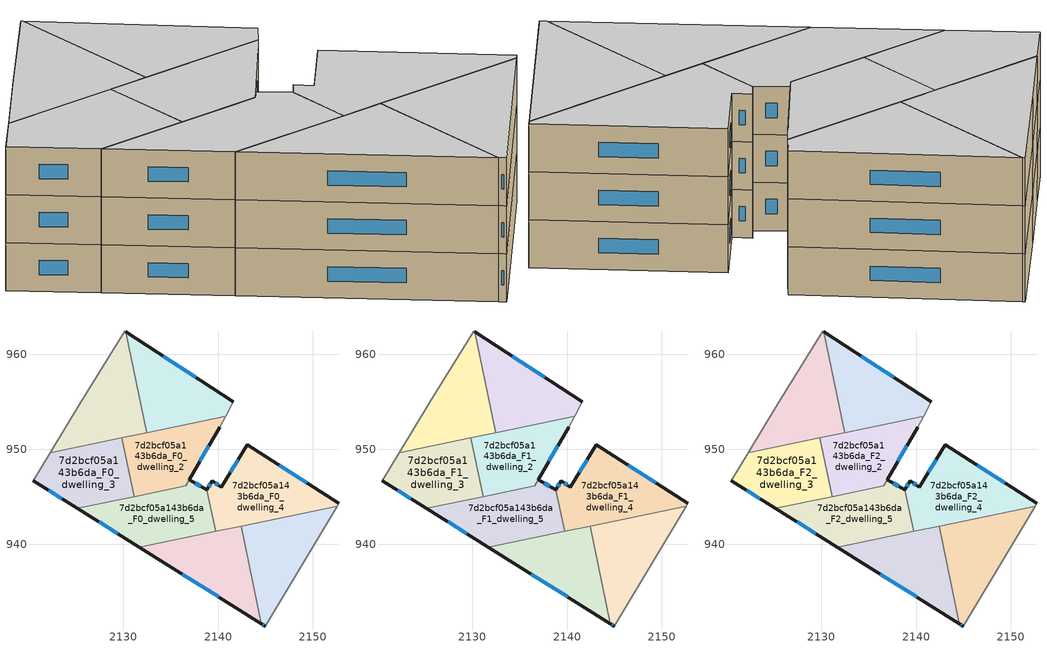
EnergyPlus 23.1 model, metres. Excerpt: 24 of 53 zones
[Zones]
7d2bcf05a143b6da_F0_dwelling_0
 floor ground (EU_floor_Construction): 2141.6,954.99 2140.79,953.5 2132.47,951.77 2130.26,962.39 z0
 wall outside (EU_wall_Construction): 2141.6,954.99 2130.26,962.39 z0:3
 wall to 7d2bcf05a143b6da_F0_dwelling_1 (EU_wall_Construction): 2130.26,962.39 2132.47,951.77 z0:3
 wall adiabatic (EU_wall_Construction): 2140.79,953.5 2141.6,954.99 z0:3
 wall to 7d2bcf05a143b6da_F0_dwelling_2 (EU_wall_Construction): 2132.47,951.77 2140.79,953.5 z0:3
 window (EU_Window_Construction): 2137.63,957.58 2134.24,959.8 z1.05:1.95
7d2bcf05a143b6da_F0_dwelling_1
 floor ground (EU_floor_Construction): 2130.26,962.39 2132.47,951.77 2122.3,949.66 2125.52,954.97 2130.15,962.47 z0
 wall adiabatic (EU_wall_Construction): 2130.26,962.39 2130.15,962.47 2125.52,954.97 2122.3,949.66 z0:3
 wall to 7d2bcf05a143b6da_F0_dwelling_3 (EU_wall_Construction): 2122.3,949.66 2129.86,951.23 z0:3
 wall to 7d2bcf05a143b6da_F0_dwelling_2 (EU_wall_Construction): 2129.86,951.23 2132.47,951.77 z0:3
7d2bcf05a143b6da_F0_dwelling_2
 floor ground (EU_floor_Construction): 2140.79,953.5 2140.17,952.35 2136.57,946.15 2131.15,945.02 2129.86,951.23 z0
 wall outside (EU_wall_Construction): 2136.94,946.78 2140.17,952.35 z0:3
 wall to 7d2bcf05a143b6da_F0_dwelling_3 (EU_wall_Construction): 2129.86,951.23 2131.15,945.02 z0:3
 wall adiabatic (EU_wall_Construction): 2140.17,952.35 2140.79,953.5 z0:3
 wall to 7d2bcf05a143b6da_F0_dwelling_5 (EU_wall_Construction): 2131.15,945.02 2136.57,946.15 / 2136.58,946.15 2136.94,946.78 z0:3
 window (EU_Window_Construction): 2138.07,948.73 2139.04,950.4 z1.05:1.95
7d2bcf05a143b6da_F0_dwelling_3
 floor ground (EU_floor_Construction): 2129.86,951.23 2131.15,945.02 2125.17,943.78 2120.51,946.7 2122.3,949.66 z0
 wall outside (EU_wall_Construction): 2120.51,946.7 2125.17,943.78 z0:3
 wall adiabatic (EU_wall_Construction): 2122.3,949.66 2120.51,946.7 z0:3
 wall to 7d2bcf05a143b6da_F0_dwelling_5 (EU_wall_Construction): 2125.17,943.78 2131.15,945.02 z0:3
 window (EU_Window_Construction): 2122.14,945.67 2123.53,944.8 z1.05:1.95
7d2bcf05a143b6da_F0_dwelling_4
 floor ground (EU_floor_Construction): 2152.74,944.31 2152.56,944.01 2139.74,941.34 2138.83,945.73 2139.38,946.69 2140.34,946 2143.06,950.5 z0
 wall outside (EU_wall_Construction): 2152.74,944.31 2143.06,950.5 2140.34,946 2139.38,946.69 2138.83,945.73 z0:3
 wall to 7d2bcf05a143b6da_F0_dwelling_5 (EU_wall_Construction): 2138.83,945.73 2139.74,941.34 z0:3
 wall adiabatic (EU_wall_Construction): 2152.56,944.01 2152.74,944.31 z0:3
 wall to 7d2bcf05a143b6da_F0_dwelling_6 (EU_wall_Construction): 2142.44,941.9 2152.56,944.01 z0:3
 wall to 7d2bcf05a143b6da_F0_dwelling_7 (EU_wall_Construction): 2139.74,941.34 2142.44,941.9 z0:3
 window (EU_Window_Construction): 2139.19,946.35 2139.02,946.06 / 2140,946.24 2139.72,946.45 / 2142.11,948.92 2141.3,947.58 / 2149.35,946.48 2146.46,948.33 z1.05:1.95
7d2bcf05a143b6da_F0_dwelling_5
 floor ground (EU_floor_Construction): 2138.83,945.73 2139.74,941.34 2131.71,939.68 2125.17,943.78 2136.58,946.15 2136.94,946.78 z0
 wall outside (EU_wall_Construction): 2138.83,945.73 2136.94,946.78 / 2125.17,943.78 2131.71,939.68 z0:3
 wall to 7d2bcf05a143b6da_F0_dwelling_7 (EU_wall_Construction): 2131.71,939.68 2139.74,941.34 z0:3
 window (EU_Window_Construction): 2138.17,946.1 2137.61,946.41 / 2127.46,942.34 2129.42,941.11 z1.05:1.95
7d2bcf05a143b6da_F0_dwelling_6
 floor ground (EU_floor_Construction): 2152.56,944.01 2144.95,931.38 2144.58,931.61 2142.44,941.91 z0
 wall outside (EU_wall_Construction): 2144.58,931.61 2144.95,931.38 z0:3
 wall adiabatic (EU_wall_Construction): 2144.95,931.38 2152.56,944.01 z0:3
 wall to 7d2bcf05a143b6da_F0_dwelling_7 (EU_wall_Construction): 2142.44,941.91 2144.58,931.61 z0:3
 window (EU_Window_Construction): 2144.71,931.53 2144.82,931.46 z1.05:1.95
7d2bcf05a143b6da_F0_dwelling_7
 floor ground (EU_floor_Construction): 2142.44,941.91 2144.58,931.61 2131.71,939.68 z0
 wall outside (EU_wall_Construction): 2131.71,939.68 2144.58,931.61 z0:3
 window (EU_Window_Construction): 2136.22,936.85 2140.07,934.44 z1.05:1.95
7d2bcf05a143b6da_F1_dwelling_0
 floor to 7d2bcf05a143b6da_F0_dwelling_0 (EU_floor_Construction): 2141.6,954.99 2140.79,953.5 2132.47,951.77 2130.26,962.39 z3
 wall outside (EU_wall_Construction): 2141.6,954.99 2130.26,962.39 z3:6
 wall to 7d2bcf05a143b6da_F1_dwelling_1 (EU_wall_Construction): 2130.26,962.39 2132.47,951.77 z3:6
 wall adiabatic (EU_wall_Construction): 2140.79,953.5 2141.6,954.99 z3:6
 wall to 7d2bcf05a143b6da_F1_dwelling_2 (EU_wall_Construction): 2132.47,951.77 2140.79,953.5 z3:6
 window (EU_Window_Construction): 2137.63,957.58 2134.24,959.8 z4.05:4.95
7d2bcf05a143b6da_F1_dwelling_1
 floor to 7d2bcf05a143b6da_F0_dwelling_1 (EU_floor_Construction): 2130.26,962.39 2132.47,951.77 2122.3,949.66 2125.52,954.97 2130.15,962.47 z3
 wall adiabatic (EU_wall_Construction): 2130.26,962.39 2130.15,962.47 2125.52,954.97 2122.3,949.66 z3:6
 wall to 7d2bcf05a143b6da_F1_dwelling_3 (EU_wall_Construction): 2122.3,949.66 2129.86,951.23 z3:6
 wall to 7d2bcf05a143b6da_F1_dwelling_2 (EU_wall_Construction): 2129.86,951.23 2132.47,951.77 z3:6
7d2bcf05a143b6da_F1_dwelling_2
 floor to 7d2bcf05a143b6da_F0_dwelling_2 (EU_floor_Construction): 2140.79,953.5 2140.17,952.35 2136.57,946.15 2131.15,945.02 2129.86,951.23 z3
 wall outside (EU_wall_Construction): 2136.94,946.78 2140.17,952.35 z3:6
 wall to 7d2bcf05a143b6da_F1_dwelling_3 (EU_wall_Construction): 2129.86,951.23 2131.15,945.02 z3:6
 wall adiabatic (EU_wall_Construction): 2140.17,952.35 2140.79,953.5 z3:6
 wall to 7d2bcf05a143b6da_F1_dwelling_5 (EU_wall_Construction): 2131.15,945.02 2136.57,946.15 / 2136.58,946.15 2136.94,946.78 z3:6
 window (EU_Window_Construction): 2138.07,948.73 2139.04,950.4 z4.05:4.95
7d2bcf05a143b6da_F1_dwelling_3
 floor to 7d2bcf05a143b6da_F0_dwelling_3 (EU_floor_Construction): 2129.86,951.23 2131.15,945.02 2125.17,943.78 2120.51,946.7 2122.3,949.66 z3
 wall outside (EU_wall_Construction): 2120.51,946.7 2125.17,943.78 z3:6
 wall adiabatic (EU_wall_Construction): 2122.3,949.66 2120.51,946.7 z3:6
 wall to 7d2bcf05a143b6da_F1_dwelling_5 (EU_wall_Construction): 2125.17,943.78 2131.15,945.02 z3:6
 window (EU_Window_Construction): 2122.14,945.67 2123.53,944.8 z4.05:4.95
7d2bcf05a143b6da_F1_dwelling_4
 floor to 7d2bcf05a143b6da_F0_dwelling_4 (EU_floor_Construction): 2152.74,944.31 2152.56,944.01 2139.74,941.34 2138.83,945.73 2139.38,946.69 2140.34,946 2143.06,950.5 z3
 wall outside (EU_wall_Construction): 2152.74,944.31 2143.06,950.5 2140.34,946 2139.38,946.69 2138.83,945.73 z3:6
 wall to 7d2bcf05a143b6da_F1_dwelling_5 (EU_wall_Construction): 2138.83,945.73 2139.74,941.34 z3:6
 wall adiabatic (EU_wall_Construction): 2152.56,944.01 2152.74,944.31 z3:6
 wall to 7d2bcf05a143b6da_F1_dwelling_6 (EU_wall_Construction): 2142.44,941.9 2152.56,944.01 z3:6
 wall to 7d2bcf05a143b6da_F1_dwelling_7 (EU_wall_Construction): 2139.74,941.34 2142.44,941.9 z3:6
 window (EU_Window_Construction): 2139.19,946.35 2139.02,946.06 / 2140,946.24 2139.72,946.45 / 2142.11,948.92 2141.3,947.58 / 2149.35,946.48 2146.46,948.33 z4.05:4.95
7d2bcf05a143b6da_F1_dwelling_5
 floor to 7d2bcf05a143b6da_F0_dwelling_5 (EU_floor_Construction): 2138.83,945.73 2139.74,941.34 2131.71,939.68 2125.17,943.78 2136.58,946.15 2136.94,946.78 z3
 wall outside (EU_wall_Construction): 2138.83,945.73 2136.94,946.78 / 2125.17,943.78 2131.71,939.68 z3:6
 wall to 7d2bcf05a143b6da_F1_dwelling_7 (EU_wall_Construction): 2131.71,939.68 2139.74,941.34 z3:6
 window (EU_Window_Construction): 2138.17,946.1 2137.61,946.41 / 2127.46,942.34 2129.42,941.11 z4.05:4.95
7d2bcf05a143b6da_F1_dwelling_6
 floor to 7d2bcf05a143b6da_F0_dwelling_6 (EU_floor_Construction): 2152.56,944.01 2144.95,931.38 2144.58,931.61 2142.44,941.91 z3
 wall outside (EU_wall_Construction): 2144.58,931.61 2144.95,931.38 z3:6
 wall adiabatic (EU_wall_Construction): 2144.95,931.38 2152.56,944.01 z3:6
 wall to 7d2bcf05a143b6da_F1_dwelling_7 (EU_wall_Construction): 2142.44,941.91 2144.58,931.61 z3:6
 window (EU_Window_Construction): 2144.71,931.53 2144.82,931.46 z4.05:4.95
7d2bcf05a143b6da_F1_dwelling_7
 floor to 7d2bcf05a143b6da_F0_dwelling_7 (EU_floor_Construction): 2142.44,941.91 2144.58,931.61 2131.71,939.68 z3
 wall outside (EU_wall_Construction): 2131.71,939.68 2144.58,931.61 z3:6
 window (EU_Window_Construction): 2136.22,936.85 2140.07,934.44 z4.05:4.95
7d2bcf05a143b6da_F2_dwelling_0
 floor to 7d2bcf05a143b6da_F1_dwelling_0 (EU_floor_Construction): 2141.6,954.99 2140.79,953.5 2132.47,951.77 2130.26,962.39 z6
 wall outside (EU_wall_Construction): 2141.6,954.99 2130.26,962.39 z6:9
 wall to 7d2bcf05a143b6da_F2_dwelling_1 (EU_wall_Construction): 2130.26,962.39 2132.47,951.77 z6:9
 wall adiabatic (EU_wall_Construction): 2140.79,953.5 2141.6,954.99 z6:9
 wall to 7d2bcf05a143b6da_F2_dwelling_2 (EU_wall_Construction): 2132.47,951.77 2140.79,953.5 z6:9
 window (EU_Window_Construction): 2137.63,957.58 2134.24,959.8 z7.05:7.95
 ceiling to 7d2bcf05a143b6da_F3_dwelling_0 (EU_floor_Construction): 2140.79,953.5 2141.6,954.99 2130.26,962.39 2132.47,951.77 z9
7d2bcf05a143b6da_F2_dwelling_1
 floor to 7d2bcf05a143b6da_F1_dwelling_1 (EU_floor_Construction): 2130.26,962.39 2132.47,951.77 2122.3,949.66 2125.52,954.97 2130.15,962.47 z6
 wall adiabatic (EU_wall_Construction): 2130.26,962.39 2130.15,962.47 2125.52,954.97 2122.3,949.66 z6:9
 wall to 7d2bcf05a143b6da_F2_dwelling_3 (EU_wall_Construction): 2122.3,949.66 2129.86,951.23 z6:9
 wall to 7d2bcf05a143b6da_F2_dwelling_2 (EU_wall_Construction): 2129.86,951.23 2132.47,951.77 z6:9
 ceiling to 7d2bcf05a143b6da_F3_dwelling_1 (EU_floor_Construction): 2132.47,951.77 2130.26,962.39 2130.15,962.47 2125.52,954.97 2122.3,949.66 z9
7d2bcf05a143b6da_F2_dwelling_2
 floor to 7d2bcf05a143b6da_F1_dwelling_2 (EU_floor_Construction): 2140.79,953.5 2140.17,952.35 2136.57,946.15 2131.15,945.02 2129.86,951.23 z6
 wall outside (EU_wall_Construction): 2136.94,946.78 2140.17,952.35 z6:9
 wall to 7d2bcf05a143b6da_F2_dwelling_3 (EU_wall_Construction): 2129.86,951.23 2131.15,945.02 z6:9
 wall adiabatic (EU_wall_Construction): 2140.17,952.35 2140.79,953.5 z6:9
 wall to 7d2bcf05a143b6da_F2_dwelling_5 (EU_wall_Construction): 2131.15,945.02 2136.57,946.15 / 2136.58,946.15 2136.94,946.78 z6:9
 window (EU_Window_Construction): 2138.07,948.73 2139.04,950.4 z7.05:7.95
 ceiling to 7d2bcf05a143b6da_F3_dwelling_2 (EU_floor_Construction): 2136.57,946.15 2140.17,952.35 2140.79,953.5 2129.86,951.23 2131.15,945.02 z9
7d2bcf05a143b6da_F2_dwelling_3
 floor to 7d2bcf05a143b6da_F1_dwelling_3 (EU_floor_Construction): 2129.86,951.23 2131.15,945.02 2125.17,943.78 2120.51,946.7 2122.3,949.66 z6
 wall outside (EU_wall_Construction): 2120.51,946.7 2125.17,943.78 z6:9
 wall adiabatic (EU_wall_Construction): 2122.3,949.66 2120.51,946.7 z6:9
 wall to 7d2bcf05a143b6da_F2_dwelling_5 (EU_wall_Construction): 2125.17,943.78 2131.15,945.02 z6:9
 window (EU_Window_Construction): 2122.14,945.67 2123.53,944.8 z7.05:7.95
 ceiling to 7d2bcf05a143b6da_F3_dwelling_3 (EU_floor_Construction): 2131.15,945.02 2129.86,951.23 2122.3,949.66 2120.51,946.7 2125.17,943.78 z9
7d2bcf05a143b6da_F2_dwelling_4
 floor to 7d2bcf05a143b6da_F1_dwelling_4 (EU_floor_Construction): 2152.74,944.31 2152.56,944.01 2139.74,941.34 2138.83,945.73 2139.38,946.69 2140.34,946 2143.06,950.5 z6
 wall outside (EU_wall_Construction): 2152.74,944.31 2143.06,950.5 2140.34,946 2139.38,946.69 2138.83,945.73 z6:9
 wall to 7d2bcf05a143b6da_F2_dwelling_5 (EU_wall_Construction): 2138.83,945.73 2139.74,941.34 z6:9
 wall adiabatic (EU_wall_Construction): 2152.56,944.01 2152.74,944.31 z6:9
 wall to 7d2bcf05a143b6da_F2_dwelling_6 (EU_wall_Construction): 2142.44,941.9 2152.56,944.01 z6:9
 wall to 7d2bcf05a143b6da_F2_dwelling_7 (EU_wall_Construction): 2139.74,941.34 2142.44,941.9 z6:9
 window (EU_Window_Construction): 2139.19,946.35 2139.02,946.06 / 2140,946.24 2139.72,946.45 / 2142.11,948.92 2141.3,947.58 / 2149.35,946.48 2146.46,948.33 z7.05:7.95
 ceiling to 7d2bcf05a143b6da_F3_dwelling_4 (EU_floor_Construction): 2152.56,944.01 2152.74,944.31 2143.06,950.5 2140.34,946 2139.38,946.69 2138.83,945.73 2139.74,941.34 z9
7d2bcf05a143b6da_F2_dwelling_5
 floor to 7d2bcf05a143b6da_F1_dwelling_5 (EU_floor_Construction): 2138.83,945.73 2139.74,941.34 2131.71,939.68 2125.17,943.78 2136.58,946.15 2136.94,946.78 z6
 wall outside (EU_wall_Construction): 2138.83,945.73 2136.94,946.78 / 2125.17,943.78 2131.71,939.68 z6:9
 wall to 7d2bcf05a143b6da_F2_dwelling_7 (EU_wall_Construction): 2131.71,939.68 2139.74,941.34 z6:9
 window (EU_Window_Construction): 2138.17,946.1 2137.61,946.41 / 2127.46,942.34 2129.42,941.11 z7.05:7.95
 ceiling to 7d2bcf05a143b6da_F3_dwelling_5 (EU_floor_Construction): 2139.74,941.34 2138.83,945.73 2136.94,946.78 2136.58,946.15 2125.17,943.78 2131.71,939.68 z9
7d2bcf05a143b6da_F2_dwelling_6
 floor to 7d2bcf05a143b6da_F1_dwelling_6 (EU_floor_Construction): 2152.56,944.01 2144.95,931.38 2144.58,931.61 2142.44,941.91 z6
 wall outside (EU_wall_Construction): 2144.58,931.61 2144.95,931.38 z6:9
 wall adiabatic (EU_wall_Construction): 2144.95,931.38 2152.56,944.01 z6:9
 wall to 7d2bcf05a143b6da_F2_dwelling_7 (EU_wall_Construction): 2142.44,941.91 2144.58,931.61 z6:9
 window (EU_Window_Construction): 2144.71,931.53 2144.82,931.46 z7.05:7.95
 ceiling to 7d2bcf05a143b6da_F3_dwelling_6 (EU_floor_Construction): 2144.95,931.38 2152.56,944.01 2142.44,941.91 2144.58,931.61 z9
7d2bcf05a143b6da_F2_dwelling_7
 floor to 7d2bcf05a143b6da_F1_dwelling_7 (EU_floor_Construction): 2142.44,941.91 2144.58,931.61 2131.71,939.68 z6
 wall outside (EU_wall_Construction): 2131.71,939.68 2144.58,931.61 z6:9
 window (EU_Window_Construction): 2136.22,936.85 2140.07,934.44 z7.05:7.95
 ceiling to 7d2bcf05a143b6da_F3_dwelling_7 (EU_floor_Construction): 2144.58,931.61 2142.44,941.91 2131.71,939.68 z9
[Building]
EU S2 Campaign: North Axis=0; Terrain=City; Solar Distribution=FullExterior
[Site:Location]
Bologna: Latitude=44.5; Longitude=11.25; Time Zone=1; Elevation=37
[SizingPeriod:WeatherFileDays]
AnnualSizingPeriod: Begin Month=1; Begin Day of Month=1; End Month=12; End Day of Month=31; Day of Week for Start Day=Monday; Use Weather File Daylight Saving Period=No; Use Weather File Rain and Snow Indicators=No
[MATERIAL]
EU_InternalMass_Material: Roughness=MediumRough; Thickness=0.1; Conductivity=1; Density=1800; Specific Heat=900; Thermal Absorptance=0.9; Solar Absorptance=0.7; Visible Absorptance=0.7
[MATERIAL:NOMASS] Roughness=MediumRough; Thermal Absorptance=0.9; Solar Absorptance=0.7; Visible Absorptance=0.7
Name | Thermal Resistance
EU_wall_NoMass | 0.890213
EU_floor_NoMass | 0.79516
[WINDOWMATERIAL:SIMPLEGLAZINGSYSTEM]
EU_Window_SimpleGlazing: UFactor=4.49146; Solar Heat Gain Coefficient=0.85; Visible Transmittance=0.85
[CONSTRUCTION]
EU_wall_Construction: EU_wall_NoMass
EU_floor_Construction: EU_floor_NoMass
EU_Window_Construction: EU_Window_SimpleGlazing
EU_InternalMass_Construction: EU_InternalMass_Material
[ZONE] Type=1; Multiplier=1; Ceiling Height=autocalculate; Floor Area=autocalculate; Part of Total Floor Area=Yes
Name | Volume
7d2bcf05a143b6da_F0_dwelling_0; 7d2bcf05a143b6da_F1_dwelling_0; 7d2bcf05a143b6da_F2_dwelling_0 | 172.786
7d2bcf05a143b6da_F0_dwelling_1; 7d2bcf05a143b6da_F1_dwelling_1; 7d2bcf05a143b6da_F2_dwelling_1 | 172.801
7d2bcf05a143b6da_F0_dwelling_2; 7d2bcf05a143b6da_F1_dwelling_2; 7d2bcf05a143b6da_F2_dwelling_2 | 159.187
7d2bcf05a143b6da_F0_dwelling_3; 7d2bcf05a143b6da_F1_dwelling_3; 7d2bcf05a143b6da_F2_dwelling_3 | 160.154
7d2bcf05a143b6da_F0_dwelling_4; 7d2bcf05a143b6da_F1_dwelling_4; 7d2bcf05a143b6da_F2_dwelling_4 | 195.995
7d2bcf05a143b6da_F0_dwelling_5; 7d2bcf05a143b6da_F1_dwelling_5; 7d2bcf05a143b6da_F2_dwelling_5 | 175.88
7d2bcf05a143b6da_F0_dwelling_6; 7d2bcf05a143b6da_F1_dwelling_6; 7d2bcf05a143b6da_F2_dwelling_6 | 172.798
7d2bcf05a143b6da_F0_dwelling_7; 7d2bcf05a143b6da_F1_dwelling_7; 7d2bcf05a143b6da_F2_dwelling_7 | 172.804
[INTERNALMASS] Construction=EU_InternalMass_Construction
Name | Zone or ZoneList | Surface Area
7d2bcf05a143b6da_F0_dwelling_0_EU_InternalMass | 7d2bcf05a143b6da_F0_dwelling_0 | 57.5955
7d2bcf05a143b6da_F0_dwelling_1_EU_InternalMass | 7d2bcf05a143b6da_F0_dwelling_1 | 57.6006
7d2bcf05a143b6da_F0_dwelling_2_EU_InternalMass | 7d2bcf05a143b6da_F0_dwelling_2 | 53.0756
7d2bcf05a143b6da_F0_dwelling_3_EU_InternalMass | 7d2bcf05a143b6da_F0_dwelling_3 | 53.3843
7d2bcf05a143b6da_F0_dwelling_4_EU_InternalMass | 7d2bcf05a143b6da_F0_dwelling_4 | 65.3329
7d2bcf05a143b6da_F0_dwelling_5_EU_InternalMass | 7d2bcf05a143b6da_F0_dwelling_5 | 58.6264
7d2bcf05a143b6da_F0_dwelling_6_EU_InternalMass | 7d2bcf05a143b6da_F0_dwelling_6 | 57.5996
7d2bcf05a143b6da_F0_dwelling_7_EU_InternalMass | 7d2bcf05a143b6da_F0_dwelling_7 | 57.601
7d2bcf05a143b6da_F1_dwelling_0_EU_InternalMass | 7d2bcf05a143b6da_F1_dwelling_0 | 57.5955
7d2bcf05a143b6da_F1_dwelling_1_EU_InternalMass | 7d2bcf05a143b6da_F1_dwelling_1 | 57.6006
7d2bcf05a143b6da_F1_dwelling_2_EU_InternalMass | 7d2bcf05a143b6da_F1_dwelling_2 | 53.0756
7d2bcf05a143b6da_F1_dwelling_3_EU_InternalMass | 7d2bcf05a143b6da_F1_dwelling_3 | 53.3843
7d2bcf05a143b6da_F1_dwelling_4_EU_InternalMass | 7d2bcf05a143b6da_F1_dwelling_4 | 65.3329
7d2bcf05a143b6da_F1_dwelling_5_EU_InternalMass | 7d2bcf05a143b6da_F1_dwelling_5 | 58.6264
7d2bcf05a143b6da_F1_dwelling_6_EU_InternalMass | 7d2bcf05a143b6da_F1_dwelling_6 | 57.5996
7d2bcf05a143b6da_F1_dwelling_7_EU_InternalMass | 7d2bcf05a143b6da_F1_dwelling_7 | 57.601
7d2bcf05a143b6da_F2_dwelling_0_EU_InternalMass | 7d2bcf05a143b6da_F2_dwelling_0 | 57.5955
7d2bcf05a143b6da_F2_dwelling_1_EU_InternalMass | 7d2bcf05a143b6da_F2_dwelling_1 | 57.6006
7d2bcf05a143b6da_F2_dwelling_2_EU_InternalMass | 7d2bcf05a143b6da_F2_dwelling_2 | 53.0756
7d2bcf05a143b6da_F2_dwelling_3_EU_InternalMass | 7d2bcf05a143b6da_F2_dwelling_3 | 53.3843
7d2bcf05a143b6da_F2_dwelling_4_EU_InternalMass | 7d2bcf05a143b6da_F2_dwelling_4 | 65.3329
7d2bcf05a143b6da_F2_dwelling_5_EU_InternalMass | 7d2bcf05a143b6da_F2_dwelling_5 | 58.6264
7d2bcf05a143b6da_F2_dwelling_6_EU_InternalMass | 7d2bcf05a143b6da_F2_dwelling_6 | 57.5996
7d2bcf05a143b6da_F2_dwelling_7_EU_InternalMass | 7d2bcf05a143b6da_F2_dwelling_7 | 57.601
[OTHEREQUIPMENT] Fuel Type=Electricity; Design Level Calculation Method=Watts/Area; Power per Zone Floor Area=1; Fraction Latent=0; Fraction Radiant=0; Fraction Lost=0; Carbon Dioxide Generation Rate=0; EndUse Subcategory=EU_Step8_InternalGains
Name | Zone or ZoneList or Space or SpaceList | Schedule
EU_Step8_InternalGain_7d2bcf05a143b6da_F0_dwelling_0_f000 | 7d2bcf05a143b6da_F0_dwelling_0 | EU_Step8_GainSchedule_7d2bcf05a143b6da_F0_dwelling_0_f000
EU_Step8_InternalGain_7d2bcf05a143b6da_F0_dwelling_1_f000 | 7d2bcf05a143b6da_F0_dwelling_1 | EU_Step8_GainSchedule_7d2bcf05a143b6da_F0_dwelling_1_f000
EU_Step8_InternalGain_7d2bcf05a143b6da_F0_dwelling_2_f000 | 7d2bcf05a143b6da_F0_dwelling_2 | EU_Step8_GainSchedule_7d2bcf05a143b6da_F0_dwelling_2_f000
EU_Step8_InternalGain_7d2bcf05a143b6da_F0_dwelling_3_f000 | 7d2bcf05a143b6da_F0_dwelling_3 | EU_Step8_GainSchedule_7d2bcf05a143b6da_F0_dwelling_3_f000
EU_Step8_InternalGain_7d2bcf05a143b6da_F0_dwelling_4_f000 | 7d2bcf05a143b6da_F0_dwelling_4 | EU_Step8_GainSchedule_7d2bcf05a143b6da_F0_dwelling_4_f000
EU_Step8_InternalGain_7d2bcf05a143b6da_F0_dwelling_5_f000 | 7d2bcf05a143b6da_F0_dwelling_5 | EU_Step8_GainSchedule_7d2bcf05a143b6da_F0_dwelling_5_f000
EU_Step8_InternalGain_7d2bcf05a143b6da_F0_dwelling_6_f000 | 7d2bcf05a143b6da_F0_dwelling_6 | EU_Step8_GainSchedule_7d2bcf05a143b6da_F0_dwelling_6_f000
EU_Step8_InternalGain_7d2bcf05a143b6da_F0_dwelling_7_f000 | 7d2bcf05a143b6da_F0_dwelling_7 | EU_Step8_GainSchedule_7d2bcf05a143b6da_F0_dwelling_7_f000
EU_Step8_InternalGain_7d2bcf05a143b6da_F1_dwelling_0_f000 | 7d2bcf05a143b6da_F1_dwelling_0 | EU_Step8_GainSchedule_7d2bcf05a143b6da_F1_dwelling_0_f000
EU_Step8_InternalGain_7d2bcf05a143b6da_F1_dwelling_1_f000 | 7d2bcf05a143b6da_F1_dwelling_1 | EU_Step8_GainSchedule_7d2bcf05a143b6da_F1_dwelling_1_f000
EU_Step8_InternalGain_7d2bcf05a143b6da_F1_dwelling_2_f000 | 7d2bcf05a143b6da_F1_dwelling_2 | EU_Step8_GainSchedule_7d2bcf05a143b6da_F1_dwelling_2_f000
EU_Step8_InternalGain_7d2bcf05a143b6da_F1_dwelling_3_f000 | 7d2bcf05a143b6da_F1_dwelling_3 | EU_Step8_GainSchedule_7d2bcf05a143b6da_F1_dwelling_3_f000
EU_Step8_InternalGain_7d2bcf05a143b6da_F1_dwelling_4_f000 | 7d2bcf05a143b6da_F1_dwelling_4 | EU_Step8_GainSchedule_7d2bcf05a143b6da_F1_dwelling_4_f000
EU_Step8_InternalGain_7d2bcf05a143b6da_F1_dwelling_5_f000 | 7d2bcf05a143b6da_F1_dwelling_5 | EU_Step8_GainSchedule_7d2bcf05a143b6da_F1_dwelling_5_f000
EU_Step8_InternalGain_7d2bcf05a143b6da_F1_dwelling_6_f000 | 7d2bcf05a143b6da_F1_dwelling_6 | EU_Step8_GainSchedule_7d2bcf05a143b6da_F1_dwelling_6_f000
EU_Step8_InternalGain_7d2bcf05a143b6da_F1_dwelling_7_f000 | 7d2bcf05a143b6da_F1_dwelling_7 | EU_Step8_GainSchedule_7d2bcf05a143b6da_F1_dwelling_7_f000
EU_Step8_InternalGain_7d2bcf05a143b6da_F2_dwelling_0_f000 | 7d2bcf05a143b6da_F2_dwelling_0 | EU_Step8_GainSchedule_7d2bcf05a143b6da_F2_dwelling_0_f000
EU_Step8_InternalGain_7d2bcf05a143b6da_F2_dwelling_1_f000 | 7d2bcf05a143b6da_F2_dwelling_1 | EU_Step8_GainSchedule_7d2bcf05a143b6da_F2_dwelling_1_f000
EU_Step8_InternalGain_7d2bcf05a143b6da_F2_dwelling_2_f000 | 7d2bcf05a143b6da_F2_dwelling_2 | EU_Step8_GainSchedule_7d2bcf05a143b6da_F2_dwelling_2_f000
EU_Step8_InternalGain_7d2bcf05a143b6da_F2_dwelling_3_f000 | 7d2bcf05a143b6da_F2_dwelling_3 | EU_Step8_GainSchedule_7d2bcf05a143b6da_F2_dwelling_3_f000
EU_Step8_InternalGain_7d2bcf05a143b6da_F2_dwelling_4_f000 | 7d2bcf05a143b6da_F2_dwelling_4 | EU_Step8_GainSchedule_7d2bcf05a143b6da_F2_dwelling_4_f000
EU_Step8_InternalGain_7d2bcf05a143b6da_F2_dwelling_5_f000 | 7d2bcf05a143b6da_F2_dwelling_5 | EU_Step8_GainSchedule_7d2bcf05a143b6da_F2_dwelling_5_f000
EU_Step8_InternalGain_7d2bcf05a143b6da_F2_dwelling_6_f000 | 7d2bcf05a143b6da_F2_dwelling_6 | EU_Step8_GainSchedule_7d2bcf05a143b6da_F2_dwelling_6_f000
EU_Step8_InternalGain_7d2bcf05a143b6da_F2_dwelling_7_f000 | 7d2bcf05a143b6da_F2_dwelling_7 | EU_Step8_GainSchedule_7d2bcf05a143b6da_F2_dwelling_7_f000
[ZONEVENTILATION:DESIGNFLOWRATE] Schedule=EU_AlwaysOn; Design Flow Rate Calculation Method=AirChanges/Hour; Air Changes per Hour=0.718634; Ventilation Type=Natural; Fan Pressure Rise=0; Fan Total Efficiency=1; Constant Term Coefficient=1; Temperature Term Coefficient=0; Velocity Term Coefficient=0; Velocity Squared Term Coefficient=0; Minimum Indoor Temperature=-100; Maximum Indoor Temperature=100; Delta Temperature=-100; Minimum Outdoor Temperature=-100; Maximum Outdoor Temperature=100; Maximum Wind Speed=40
Name | Zone or ZoneList or Space or SpaceList
EU_ConstantAir_7d2bcf05a143b6da_F0_dwelling_0 | 7d2bcf05a143b6da_F0_dwelling_0
EU_ConstantAir_7d2bcf05a143b6da_F0_dwelling_1 | 7d2bcf05a143b6da_F0_dwelling_1
EU_ConstantAir_7d2bcf05a143b6da_F0_dwelling_2 | 7d2bcf05a143b6da_F0_dwelling_2
EU_ConstantAir_7d2bcf05a143b6da_F0_dwelling_3 | 7d2bcf05a143b6da_F0_dwelling_3
EU_ConstantAir_7d2bcf05a143b6da_F0_dwelling_4 | 7d2bcf05a143b6da_F0_dwelling_4
EU_ConstantAir_7d2bcf05a143b6da_F0_dwelling_5 | 7d2bcf05a143b6da_F0_dwelling_5
EU_ConstantAir_7d2bcf05a143b6da_F0_dwelling_6 | 7d2bcf05a143b6da_F0_dwelling_6
EU_ConstantAir_7d2bcf05a143b6da_F0_dwelling_7 | 7d2bcf05a143b6da_F0_dwelling_7
EU_ConstantAir_7d2bcf05a143b6da_F1_dwelling_0 | 7d2bcf05a143b6da_F1_dwelling_0
EU_ConstantAir_7d2bcf05a143b6da_F1_dwelling_1 | 7d2bcf05a143b6da_F1_dwelling_1
EU_ConstantAir_7d2bcf05a143b6da_F1_dwelling_2 | 7d2bcf05a143b6da_F1_dwelling_2
EU_ConstantAir_7d2bcf05a143b6da_F1_dwelling_3 | 7d2bcf05a143b6da_F1_dwelling_3
EU_ConstantAir_7d2bcf05a143b6da_F1_dwelling_4 | 7d2bcf05a143b6da_F1_dwelling_4
EU_ConstantAir_7d2bcf05a143b6da_F1_dwelling_5 | 7d2bcf05a143b6da_F1_dwelling_5
EU_ConstantAir_7d2bcf05a143b6da_F1_dwelling_6 | 7d2bcf05a143b6da_F1_dwelling_6
EU_ConstantAir_7d2bcf05a143b6da_F1_dwelling_7 | 7d2bcf05a143b6da_F1_dwelling_7
EU_ConstantAir_7d2bcf05a143b6da_F2_dwelling_0 | 7d2bcf05a143b6da_F2_dwelling_0
EU_ConstantAir_7d2bcf05a143b6da_F2_dwelling_1 | 7d2bcf05a143b6da_F2_dwelling_1
EU_ConstantAir_7d2bcf05a143b6da_F2_dwelling_2 | 7d2bcf05a143b6da_F2_dwelling_2
EU_ConstantAir_7d2bcf05a143b6da_F2_dwelling_3 | 7d2bcf05a143b6da_F2_dwelling_3
EU_ConstantAir_7d2bcf05a143b6da_F2_dwelling_4 | 7d2bcf05a143b6da_F2_dwelling_4
EU_ConstantAir_7d2bcf05a143b6da_F2_dwelling_5 | 7d2bcf05a143b6da_F2_dwelling_5
EU_ConstantAir_7d2bcf05a143b6da_F2_dwelling_6 | 7d2bcf05a143b6da_F2_dwelling_6
EU_ConstantAir_7d2bcf05a143b6da_F2_dwelling_7 | 7d2bcf05a143b6da_F2_dwelling_7
[HVACTEMPLATE:THERMOSTAT] Constant Heating Setpoint=20; Constant Cooling Setpoint=50
EU_HeatOnly_7d2bcf05a143b6da_F0_dwelling_0; EU_HeatOnly_7d2bcf05a143b6da_F0_dwelling_1; EU_HeatOnly_7d2bcf05a143b6da_F0_dwelling_2; EU_HeatOnly_7d2bcf05a143b6da_F0_dwelling_3; EU_HeatOnly_7d2bcf05a143b6da_F0_dwelling_4; EU_HeatOnly_7d2bcf05a143b6da_F0_dwelling_5; EU_HeatOnly_7d2bcf05a143b6da_F0_dwelling_6; EU_HeatOnly_7d2bcf05a143b6da_F0_dwelling_7; EU_HeatOnly_7d2bcf05a143b6da_F1_dwelling_0; EU_HeatOnly_7d2bcf05a143b6da_F1_dwelling_1; EU_HeatOnly_7d2bcf05a143b6da_F1_dwelling_2; EU_HeatOnly_7d2bcf05a143b6da_F1_dwelling_3; EU_HeatOnly_7d2bcf05a143b6da_F1_dwelling_4; EU_HeatOnly_7d2bcf05a143b6da_F1_dwelling_5; EU_HeatOnly_7d2bcf05a143b6da_F1_dwelling_6; EU_HeatOnly_7d2bcf05a143b6da_F1_dwelling_7; EU_HeatOnly_7d2bcf05a143b6da_F2_dwelling_0; EU_HeatOnly_7d2bcf05a143b6da_F2_dwelling_1; EU_HeatOnly_7d2bcf05a143b6da_F2_dwelling_2; EU_HeatOnly_7d2bcf05a143b6da_F2_dwelling_3; EU_HeatOnly_7d2bcf05a143b6da_F2_dwelling_4; EU_HeatOnly_7d2bcf05a143b6da_F2_dwelling_5; EU_HeatOnly_7d2bcf05a143b6da_F2_dwelling_6; EU_HeatOnly_7d2bcf05a143b6da_F2_dwelling_7; EU_HeatOnly_7d2bcf05a143b6da_F3_dwelling_0; EU_HeatOnly_7d2bcf05a143b6da_F3_dwelling_1; EU_HeatOnly_7d2bcf05a143b6da_F3_dwelling_2; EU_HeatOnly_7d2bcf05a143b6da_F3_dwelling_3; EU_HeatOnly_7d2bcf05a143b6da_F3_dwelling_4; EU_HeatOnly_7d2bcf05a143b6da_F3_dwelling_5; EU_HeatOnly_7d2bcf05a143b6da_F3_dwelling_6; EU_HeatOnly_7d2bcf05a143b6da_F3_dwelling_7; EU_HeatOnly_7d2bcf05a143b6da_F4_dwelling_0; EU_HeatOnly_7d2bcf05a143b6da_F4_dwelling_1; EU_HeatOnly_7d2bcf05a143b6da_F4_dwelling_2; EU_HeatOnly_7d2bcf05a143b6da_F4_dwelling_3; EU_HeatOnly_7d2bcf05a143b6da_F4_dwelling_4; EU_HeatOnly_7d2bcf05a143b6da_F4_dwelling_5; EU_HeatOnly_7d2bcf05a143b6da_F4_dwelling_6; EU_HeatOnly_7d2bcf05a143b6da_F5_dwelling_0; EU_HeatOnly_7d2bcf05a143b6da_F5_dwelling_1; EU_HeatOnly_7d2bcf05a143b6da_F5_dwelling_2; EU_HeatOnly_7d2bcf05a143b6da_F5_dwelling_3; EU_HeatOnly_7d2bcf05a143b6da_F5_dwelling_4; EU_HeatOnly_7d2bcf05a143b6da_F5_dwelling_5; EU_HeatOnly_7d2bcf05a143b6da_F5_dwelling_6; EU_HeatOnly_7d2bcf05a143b6da_F6_dwelling_0; EU_HeatOnly_7d2bcf05a143b6da_F6_dwelling_1; EU_HeatOnly_7d2bcf05a143b6da_F6_dwelling_2; EU_HeatOnly_7d2bcf05a143b6da_F6_dwelling_3; EU_HeatOnly_7d2bcf05a143b6da_F6_dwelling_4; EU_HeatOnly_7d2bcf05a143b6da_F6_dwelling_5; EU_HeatOnly_7d2bcf05a143b6da_F6_dwelling_6
[HVACTEMPLATE:ZONE:IDEALLOADSAIRSYSTEM] System Availability Schedule=EU_AlwaysOn; Maximum Heating Supply Air Temperature=50; Minimum Cooling Supply Air Temperature=13; Maximum Heating Supply Air Humidity Ratio=0.0156; Minimum Cooling Supply Air Humidity Ratio=0.0077; Heating Limit=NoLimit; Cooling Limit=NoLimit; Heating Availability Schedule=EU_AlwaysOn; Cooling Availability Schedule=EU_CoolingOff; Dehumidification Control Type=ConstantSensibleHeatRatio; Cooling Sensible Heat Ratio=0.7; Dehumidification Setpoint=60; Humidification Control Type=None; Humidification Setpoint=30; Outdoor Air Method=None; Outdoor Air Flow Rate per Person=0.00944; Outdoor Air Flow Rate per Zone Floor Area=0; Outdoor Air Flow Rate per Zone=0; Demand Controlled Ventilation Type=None; Outdoor Air Economizer Type=NoEconomizer; Heat Recovery Type=None; Sensible Heat Recovery Effectiveness=0.7; Latent Heat Recovery Effectiveness=0.65
Name | Template Thermostat
7d2bcf05a143b6da_F0_dwelling_0 | EU_HeatOnly_7d2bcf05a143b6da_F0_dwelling_0
7d2bcf05a143b6da_F0_dwelling_1 | EU_HeatOnly_7d2bcf05a143b6da_F0_dwelling_1
7d2bcf05a143b6da_F0_dwelling_2 | EU_HeatOnly_7d2bcf05a143b6da_F0_dwelling_2
7d2bcf05a143b6da_F0_dwelling_3 | EU_HeatOnly_7d2bcf05a143b6da_F0_dwelling_3
7d2bcf05a143b6da_F0_dwelling_4 | EU_HeatOnly_7d2bcf05a143b6da_F0_dwelling_4
7d2bcf05a143b6da_F0_dwelling_5 | EU_HeatOnly_7d2bcf05a143b6da_F0_dwelling_5
7d2bcf05a143b6da_F0_dwelling_6 | EU_HeatOnly_7d2bcf05a143b6da_F0_dwelling_6
7d2bcf05a143b6da_F0_dwelling_7 | EU_HeatOnly_7d2bcf05a143b6da_F0_dwelling_7
7d2bcf05a143b6da_F1_dwelling_0 | EU_HeatOnly_7d2bcf05a143b6da_F1_dwelling_0
7d2bcf05a143b6da_F1_dwelling_1 | EU_HeatOnly_7d2bcf05a143b6da_F1_dwelling_1
7d2bcf05a143b6da_F1_dwelling_2 | EU_HeatOnly_7d2bcf05a143b6da_F1_dwelling_2
7d2bcf05a143b6da_F1_dwelling_3 | EU_HeatOnly_7d2bcf05a143b6da_F1_dwelling_3
7d2bcf05a143b6da_F1_dwelling_4 | EU_HeatOnly_7d2bcf05a143b6da_F1_dwelling_4
7d2bcf05a143b6da_F1_dwelling_5 | EU_HeatOnly_7d2bcf05a143b6da_F1_dwelling_5
7d2bcf05a143b6da_F1_dwelling_6 | EU_HeatOnly_7d2bcf05a143b6da_F1_dwelling_6
7d2bcf05a143b6da_F1_dwelling_7 | EU_HeatOnly_7d2bcf05a143b6da_F1_dwelling_7
7d2bcf05a143b6da_F2_dwelling_0 | EU_HeatOnly_7d2bcf05a143b6da_F2_dwelling_0
7d2bcf05a143b6da_F2_dwelling_1 | EU_HeatOnly_7d2bcf05a143b6da_F2_dwelling_1
7d2bcf05a143b6da_F2_dwelling_2 | EU_HeatOnly_7d2bcf05a143b6da_F2_dwelling_2
7d2bcf05a143b6da_F2_dwelling_3 | EU_HeatOnly_7d2bcf05a143b6da_F2_dwelling_3
7d2bcf05a143b6da_F2_dwelling_4 | EU_HeatOnly_7d2bcf05a143b6da_F2_dwelling_4
7d2bcf05a143b6da_F2_dwelling_5 | EU_HeatOnly_7d2bcf05a143b6da_F2_dwelling_5
7d2bcf05a143b6da_F2_dwelling_6 | EU_HeatOnly_7d2bcf05a143b6da_F2_dwelling_6
7d2bcf05a143b6da_F2_dwelling_7 | EU_HeatOnly_7d2bcf05a143b6da_F2_dwelling_7
[SIZING:ZONE] Zone Cooling Design Supply Air Temperature Input Method=SupplyAirTemperature; Zone Cooling Design Supply Air Temperature=13; Zone Heating Design Supply Air Temperature Input Method=SupplyAirTemperature; Zone Heating Design Supply Air Temperature=50; Zone Cooling Design Supply Air Humidity Ratio=0.008; Zone Heating Design Supply Air Humidity Ratio=0.008; Cooling Design Air Flow Method=DesignDay; Cooling Design Air Flow Rate=0; Cooling Minimum Air Flow per Zone Floor Area=0.000762; Cooling Minimum Air Flow=0; Cooling Minimum Air Flow Fraction=0.2; Heating Design Air Flow Method=DesignDay; Heating Design Air Flow Rate=0; Heating Maximum Air Flow per Zone Floor Area=0.002032; Heating Maximum Air Flow=0.141576; Heating Maximum Air Flow Fraction=0.3; Account for Dedicated Outdoor Air System=No; Dedicated Outdoor Air System Control Strategy=NeutralSupplyAir; Dedicated Outdoor Air Low Setpoint Temperature for Design=autosize; Dedicated Outdoor Air High Setpoint Temperature for Design=autosize; Zone Load Sizing Method=Sensible Load Only No Latent Load; Zone Latent Cooling Design Supply Air Humidity Ratio Input Method=HumidityRatioDifference; Zone Cooling Design Supply Air Humidity Ratio Difference=0.005; Zone Latent Heating Design Supply Air Humidity Ratio Input Method=HumidityRatioDifference; Zone Humidification Design Supply Air Humidity Ratio Difference=0.005
7d2bcf05a143b6da_F0_dwelling_0; 7d2bcf05a143b6da_F0_dwelling_1; 7d2bcf05a143b6da_F0_dwelling_2; 7d2bcf05a143b6da_F0_dwelling_3; 7d2bcf05a143b6da_F0_dwelling_4; 7d2bcf05a143b6da_F0_dwelling_5; 7d2bcf05a143b6da_F0_dwelling_6; 7d2bcf05a143b6da_F0_dwelling_7; 7d2bcf05a143b6da_F1_dwelling_0; 7d2bcf05a143b6da_F1_dwelling_1; 7d2bcf05a143b6da_F1_dwelling_2; 7d2bcf05a143b6da_F1_dwelling_3; 7d2bcf05a143b6da_F1_dwelling_4; 7d2bcf05a143b6da_F1_dwelling_5; 7d2bcf05a143b6da_F1_dwelling_6; 7d2bcf05a143b6da_F1_dwelling_7; 7d2bcf05a143b6da_F2_dwelling_0; 7d2bcf05a143b6da_F2_dwelling_1; 7d2bcf05a143b6da_F2_dwelling_2; 7d2bcf05a143b6da_F2_dwelling_3; 7d2bcf05a143b6da_F2_dwelling_4; 7d2bcf05a143b6da_F2_dwelling_5; 7d2bcf05a143b6da_F2_dwelling_6; 7d2bcf05a143b6da_F2_dwelling_7
[SCHEDULE:CONSTANT]
Name | Hourly Value
EU_AlwaysOn | 1
EU_CoolingOff | 0
[SCHEDULE:FILE] Column Number=1; Rows to Skip at Top=0; Number of Hours of Data=8760; Column Separator=Comma; Interpolate to Timestep=No; Minutes per Item=60; Adjust Schedule for Daylight Savings=Yes
Name | File
EU_Step8_GainSchedule_7d2bcf05a143b6da_F0_dwelling_0_f000 | ../../schedules/7d2bcf05a143b6da/7d2bcf05a143b6da_F0_dwelling_0_f000_gain.csv
EU_Step8_GainSchedule_7d2bcf05a143b6da_F0_dwelling_1_f000 | ../../schedules/7d2bcf05a143b6da/7d2bcf05a143b6da_F0_dwelling_1_f000_gain.csv
EU_Step8_GainSchedule_7d2bcf05a143b6da_F0_dwelling_2_f000 | ../../schedules/7d2bcf05a143b6da/7d2bcf05a143b6da_F0_dwelling_2_f000_gain.csv
EU_Step8_GainSchedule_7d2bcf05a143b6da_F0_dwelling_3_f000 | ../../schedules/7d2bcf05a143b6da/7d2bcf05a143b6da_F0_dwelling_3_f000_gain.csv
EU_Step8_GainSchedule_7d2bcf05a143b6da_F0_dwelling_4_f000 | ../../schedules/7d2bcf05a143b6da/7d2bcf05a143b6da_F0_dwelling_4_f000_gain.csv
EU_Step8_GainSchedule_7d2bcf05a143b6da_F0_dwelling_5_f000 | ../../schedules/7d2bcf05a143b6da/7d2bcf05a143b6da_F0_dwelling_5_f000_gain.csv
EU_Step8_GainSchedule_7d2bcf05a143b6da_F0_dwelling_6_f000 | ../../schedules/7d2bcf05a143b6da/7d2bcf05a143b6da_F0_dwelling_6_f000_gain.csv
EU_Step8_GainSchedule_7d2bcf05a143b6da_F0_dwelling_7_f000 | ../../schedules/7d2bcf05a143b6da/7d2bcf05a143b6da_F0_dwelling_7_f000_gain.csv
EU_Step8_GainSchedule_7d2bcf05a143b6da_F1_dwelling_0_f000 | ../../schedules/7d2bcf05a143b6da/7d2bcf05a143b6da_F1_dwelling_0_f000_gain.csv
EU_Step8_GainSchedule_7d2bcf05a143b6da_F1_dwelling_1_f000 | ../../schedules/7d2bcf05a143b6da/7d2bcf05a143b6da_F1_dwelling_1_f000_gain.csv
EU_Step8_GainSchedule_7d2bcf05a143b6da_F1_dwelling_2_f000 | ../../schedules/7d2bcf05a143b6da/7d2bcf05a143b6da_F1_dwelling_2_f000_gain.csv
EU_Step8_GainSchedule_7d2bcf05a143b6da_F1_dwelling_3_f000 | ../../schedules/7d2bcf05a143b6da/7d2bcf05a143b6da_F1_dwelling_3_f000_gain.csv
EU_Step8_GainSchedule_7d2bcf05a143b6da_F1_dwelling_4_f000 | ../../schedules/7d2bcf05a143b6da/7d2bcf05a143b6da_F1_dwelling_4_f000_gain.csv
EU_Step8_GainSchedule_7d2bcf05a143b6da_F1_dwelling_5_f000 | ../../schedules/7d2bcf05a143b6da/7d2bcf05a143b6da_F1_dwelling_5_f000_gain.csv
EU_Step8_GainSchedule_7d2bcf05a143b6da_F1_dwelling_6_f000 | ../../schedules/7d2bcf05a143b6da/7d2bcf05a143b6da_F1_dwelling_6_f000_gain.csv
EU_Step8_GainSchedule_7d2bcf05a143b6da_F1_dwelling_7_f000 | ../../schedules/7d2bcf05a143b6da/7d2bcf05a143b6da_F1_dwelling_7_f000_gain.csv
EU_Step8_GainSchedule_7d2bcf05a143b6da_F2_dwelling_0_f000 | ../../schedules/7d2bcf05a143b6da/7d2bcf05a143b6da_F2_dwelling_0_f000_gain.csv
EU_Step8_GainSchedule_7d2bcf05a143b6da_F2_dwelling_1_f000 | ../../schedules/7d2bcf05a143b6da/7d2bcf05a143b6da_F2_dwelling_1_f000_gain.csv
EU_Step8_GainSchedule_7d2bcf05a143b6da_F2_dwelling_2_f000 | ../../schedules/7d2bcf05a143b6da/7d2bcf05a143b6da_F2_dwelling_2_f000_gain.csv
EU_Step8_GainSchedule_7d2bcf05a143b6da_F2_dwelling_3_f000 | ../../schedules/7d2bcf05a143b6da/7d2bcf05a143b6da_F2_dwelling_3_f000_gain.csv
EU_Step8_GainSchedule_7d2bcf05a143b6da_F2_dwelling_4_f000 | ../../schedules/7d2bcf05a143b6da/7d2bcf05a143b6da_F2_dwelling_4_f000_gain.csv
EU_Step8_GainSchedule_7d2bcf05a143b6da_F2_dwelling_5_f000 | ../../schedules/7d2bcf05a143b6da/7d2bcf05a143b6da_F2_dwelling_5_f000_gain.csv
EU_Step8_GainSchedule_7d2bcf05a143b6da_F2_dwelling_6_f000 | ../../schedules/7d2bcf05a143b6da/7d2bcf05a143b6da_F2_dwelling_6_f000_gain.csv
EU_Step8_GainSchedule_7d2bcf05a143b6da_F2_dwelling_7_f000 | ../../schedules/7d2bcf05a143b6da/7d2bcf05a143b6da_F2_dwelling_7_f000_gain.csv
